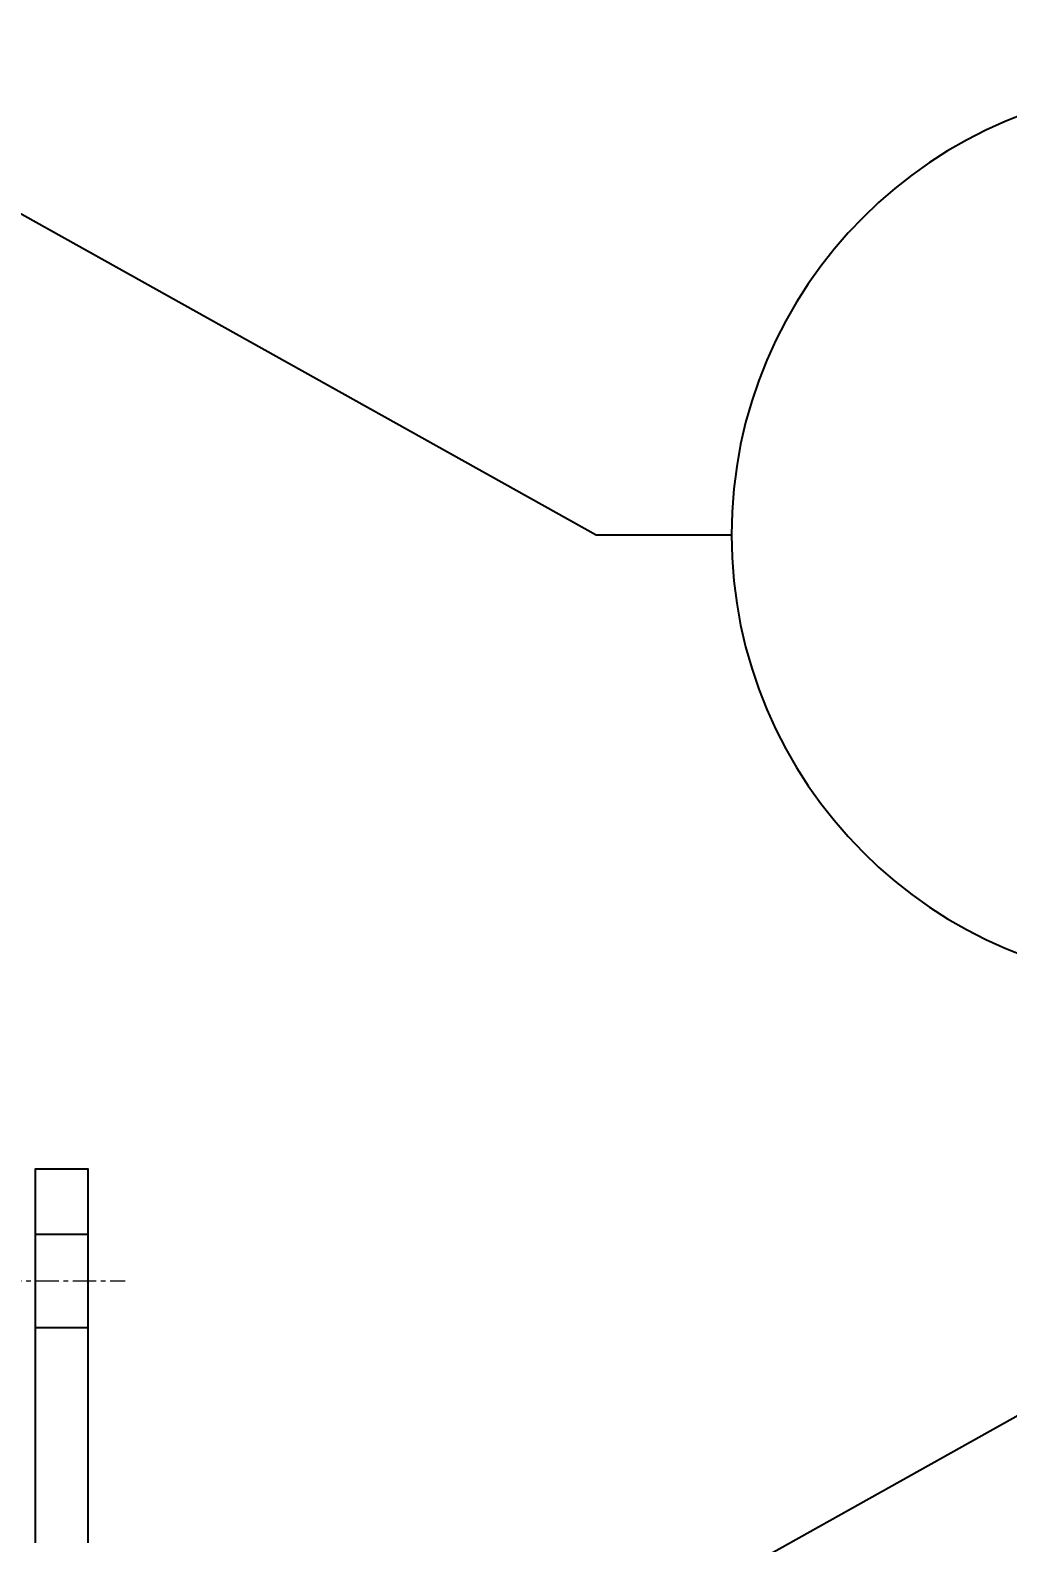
# Model space of a CAD drawing. Header units: millimetres. Extents: x -2122 to 22797, y 3569 to 89276.
# Drawn here: x 9925.6 to 10186.9, y 87179.6 to 87583.9 of the extents above; entities that cross this region are included whole.
import ezdxf
from ezdxf.enums import TextEntityAlignment as Align

# ---------------------------------------------------------------- set-up
doc = ezdxf.new("R2010")
doc.units = ezdxf.units.MM
doc.header["$LTSCALE"] = 20
doc.linetypes.add('CENTER', pattern=[2, 1.25, -0.25, 0.25, -0.25])
doc.linetypes.add('HIDDEN', pattern=[9.525, 6.35, -3.175])
for name, color, linetype in [('IA-EJES', 4, 'CENTER'), ('IA-ESTRUCTURAS', 2, 'Continuous'), ('IA-SEGM', 1, 'HIDDEN'), ('IA-TEXT', 2, 'Continuous')]:
    doc.layers.add(name, color=color, linetype=linetype)
doc.styles.add('ING-AMB', font='romans.shx', dxfattribs={"width": 0.75, "oblique": 15})
doc.styles.add('SALVADOR', font='romans.shx', dxfattribs={"width": 0.75, "oblique": 15})
doc.dimstyles.new('ING-AMB 16', dxfattribs={"dimscale": 16, "dimtxt": 3, "dimasz": 2.5, "dimexe": 1, "dimexo": 1, "dimgap": 1, "dimtad": 1, "dimdec": 0, "dimzin": 0, "dimdsep": 46, "dimtxsty": 'ING-AMB', "dimcen": 0.1, "dimclrd": 7, "dimclre": 7, "dimclrt": 2, "dimadec": 0, "dimazin": 0, "dimtfac": 1, "dimtdec": 0, "dimtmove": 0, "dimatfit": 0, "dimfxl": 1.25, "dimtfill": 1, "dimtolj": 1, "dimtzin": 0, "dimarcsym": 1})

# ---------------------------------------------------------------- blocks, each defined once
blk = doc.blocks.new('EJE')
blk.add_circle((0, 6), 6)
at = {"style": 'SALVADOR', "oblique": 15, "width": 0.75}
blk.add_attdef('N', text='', height=5, dxfattribs=at).set_placement((0, 6), align=Align.MIDDLE)

msp = doc.modelspace()

# ---------------------------------------------------------------- linework, layer by layer
at = {"layer": 'IA-EJES', "lineweight": 15, "ltscale": 0.25}
msp.add_line((9916.92, 87249.58, 1283.42), (9950.92, 87249.58, 1283.42), dxfattribs=at)
at = {"layer": 'IA-ESTRUCTURAS', "color": 2, "elevation": 1283.42}
msp.add_lwpolyline([(9926.92, 87179.58), (9926.92, 87279.58), (9940.92, 87279.58), (9940.92, 87179.58)], dxfattribs=at)
at = {"layer": 'IA-SEGM', "ltscale": 0.25}
for p, q in [((9926.92, 87262.08, 1283.42), (9940.92, 87262.08, 1283.42)), ((9926.92, 87237.08, 1283.42), (9940.92, 87237.08, 1283.42))]:
    msp.add_line(p, q, dxfattribs=at)

# ---------------------------------------------------------------- block references
at = {"layer": 'IA-TEXT'}
ref = msp.add_blockref('EJE', (10233.02, 87329.03, 1283.42), dxfattribs=dict(at, xscale=-20, yscale=20, zscale=20))
ref.add_attrib('N', '3', dxfattribs={"layer": '0', "height": 100, "style": 'SALVADOR', "oblique": 15, "width": 0.75}).set_placement((10233.02, 87449.03, 1283.42), align=Align.MIDDLE)

# ---------------------------------------------------------------- leaders
for points in [[(9835.19, 87583.9, 1283.42), (10076.85, 87449.03, 1283.42), (10113.02, 87449.03, 1283.42)], [(9948.77, 87079.22, 1283.42), (10190.42, 87214.09, 1283.42), (10226.6, 87214.09, 1283.42)]]:
    msp.add_leader(points, dimstyle='ING-AMB 16', override={"dimgap": 1, "dimtad": 0}, dxfattribs=at)

doc.saveas('drawing.dxf')
